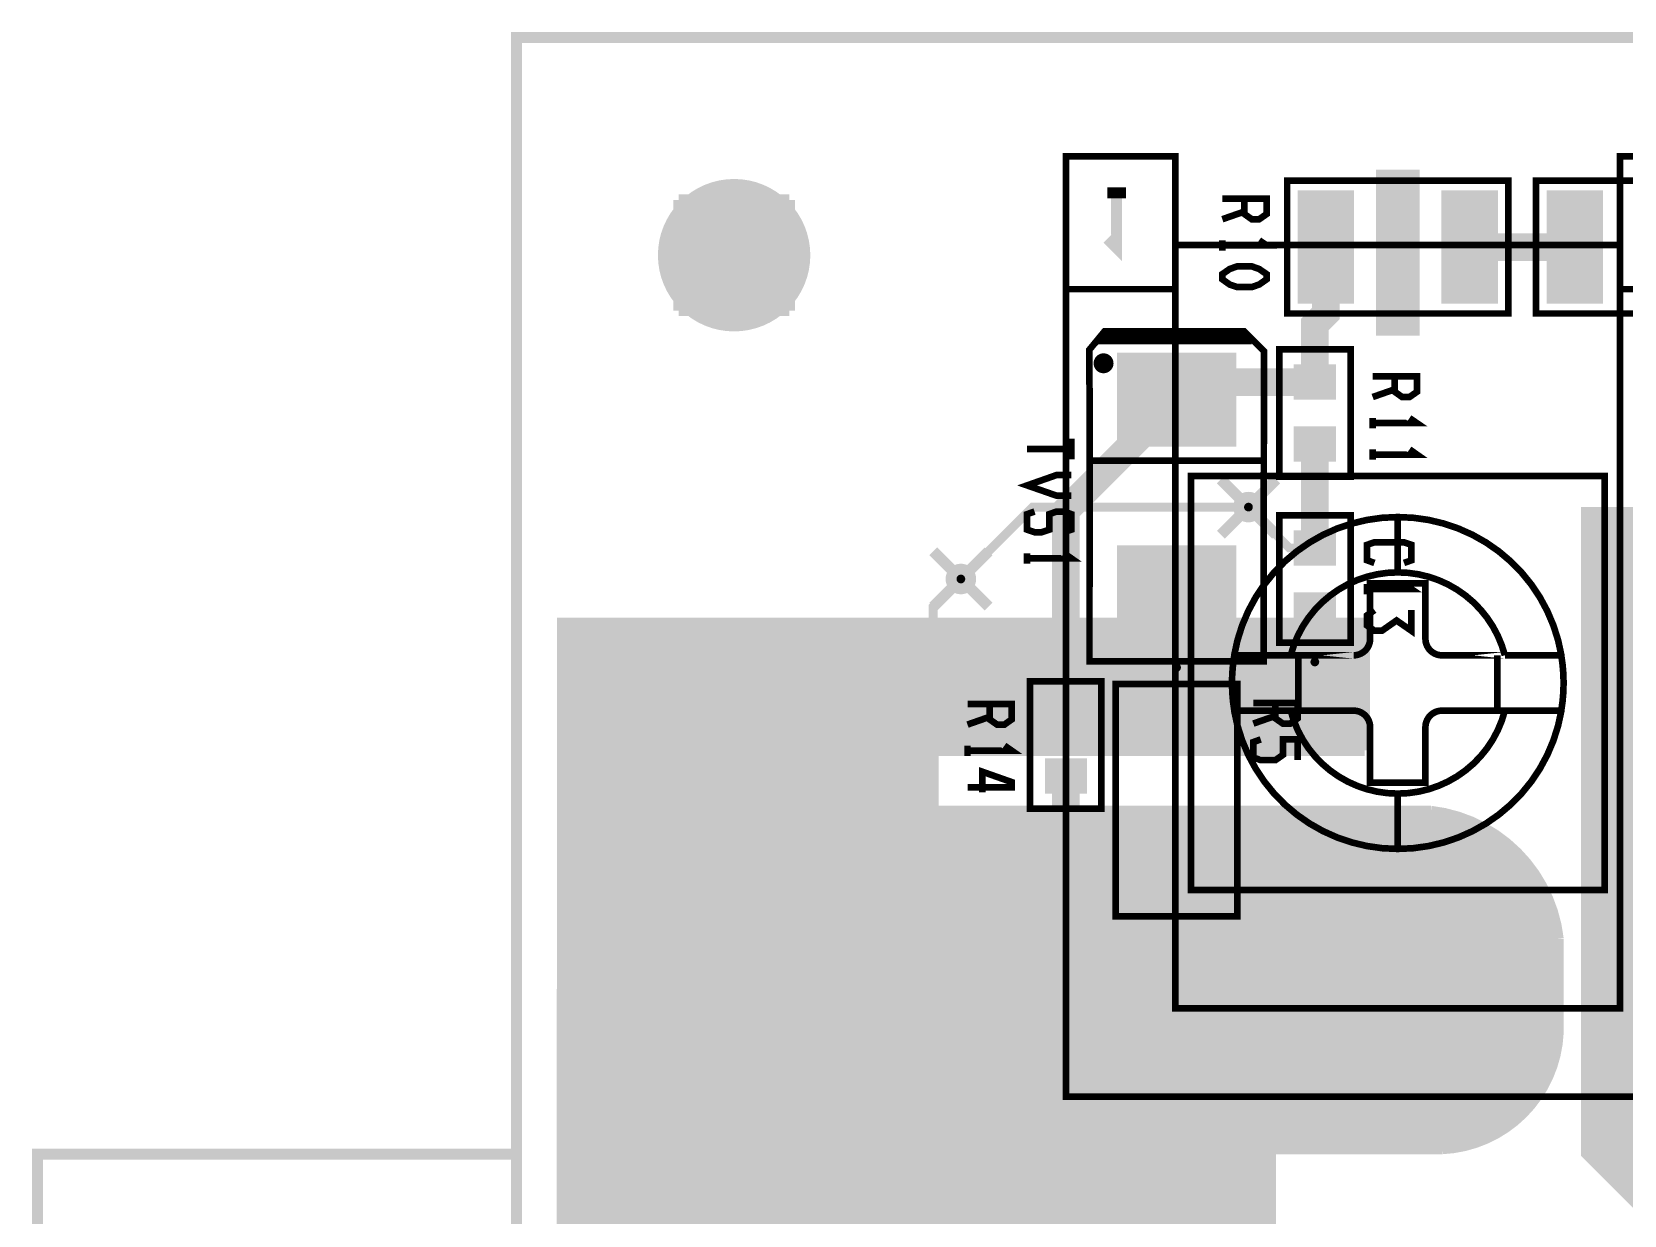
# Model space of a CAD drawing. Extents: x -20 to 155, y -91 to 215.
# Drawn here: x -16.13 to 20.44, y 187.96 to 215.13 of the extents above; entities that cross this region are included whole.
import ezdxf

# ---------------------------------------------------------------- set-up
doc = ezdxf.new("R2010")
doc.units = 0
doc.header["$MEASUREMENT"] = 0
doc.layers.get('0').update_dxf_attribs({"linetype": 'CONTINUOUS'})
for name, color, linetype in [('25-334-0_BOT', 7, 'CONTINUOUS'), ('25-334-0_DRD', 7, 'CONTINUOUS'), ('25-334-0_DRL', 2, 'CONTINUOUS'), ('25-334-0_IN1', 4, 'CONTINUOUS'), ('25-334-0_IN2', 3, 'CONTINUOUS'), ('25-334-0_SMB', 5, 'CONTINUOUS'), ('25-334-0_SMT', 10, 'CONTINUOUS'), ('25-334-0_SPT', 14, 'CONTINUOUS'), ('25-334-0_SSB', 9, 'CONTINUOUS'), ('25-334-0_SST', 12, 'CONTINUOUS'), ('25-334-0_TOP', 11, 'CONTINUOUS'), ('THRUHOLE_NPT', 8, 'CONTINUOUS'), ('THRUHOLE_TAP', 15, 'CONTINUOUS')]:
    doc.layers.add(name, color=color, linetype=linetype)

# ---------------------------------------------------------------- blocks, each defined once
blk = doc.blocks.new('ROUND_1')
at = {"const_width": 1.75006}
blk.add_lwpolyline([(-0.87503, 0, 1), (0.87503, 0, 1)], format="xyb", close=True, dxfattribs=at)
blk = doc.blocks.new('ROUND_20')
at = {"const_width": 3.50012}
blk.add_lwpolyline([(-1.75006, 0, 1), (1.75006, 0, 1)], format="xyb", close=True, dxfattribs=at)
blk = doc.blocks.new('ROUND_66')
at = {"const_width": 0.35052}
blk.add_lwpolyline([(-0.17526, 0, 1), (0.17526, 0, 1)], format="xyb", close=True, dxfattribs=at)
blk = doc.blocks.new('ROUND_82')
at = {"const_width": 2.00025}
blk.add_lwpolyline([(-1.000124, 0, 1), (1.000124, 0, 1)], format="xyb", close=True, dxfattribs=at)
blk = doc.blocks.new('ROUND_86')
at = {"const_width": 0.10033}
blk.add_lwpolyline([(-0.050164, 0, 1), (0.050164, 0, 1)], format="xyb", close=True, dxfattribs=at)
blk = doc.blocks.new('ROUND_87')
at = {"const_width": 0.10033}
blk.add_lwpolyline([(-0.050164, 0, 1), (0.050164, 0, 1)], format="xyb", close=True, dxfattribs=at)
blk = doc.blocks.new('ROUND_23')
at = {"const_width": 0.35052}
blk.add_lwpolyline([(-0.17526, 0, 1), (0.17526, 0, 1)], format="xyb", close=True, dxfattribs=at)
blk = doc.blocks.new('RECTANGLE_5')
blk.add_solid([(0.4826, 0.4064), (0.4826, -0.4064), (-0.4826, 0.4064), (-0.4826, -0.4064)])
blk = doc.blocks.new('RECTANGLE_10')
blk.add_solid([(0.9017, 0.508), (0.9017, -0.508), (-0.9017, 0.508), (-0.9017, -0.508)])
blk = doc.blocks.new('RECTANGLE_43')
blk.add_solid([(0.6477, 1.30048), (0.6477, -1.30048), (-0.6477, 1.30048), (-0.6477, -1.30048)])
blk = doc.blocks.new('RECTANGLE_45')
blk.add_solid([(1.3716, 1.0795), (1.3716, -1.0795), (-1.3716, 1.0795), (-1.3716, -1.0795)])
blk = doc.blocks.new('ROUND_75')
at = {"const_width": 0.10033}
blk.add_lwpolyline([(-0.050164, 0, 1), (0.050164, 0, 1)], format="xyb", close=True, dxfattribs=at)

msp = doc.modelspace()

# ---------------------------------------------------------------- linework, layer by layer
at = {"layer": '25-334-0_BOT'}
for points, const_width in [([(5.207, 202.565), (6.858, 204.216), (11.811, 204.216)], 0.2032), ([(-3.0226, 197.03288), (-3.0226, 45.37964)], 0.254), ([(16.52524, 197.12686), (-2.81178, 197.12686)], 0.254), ([(-2.794, 197.13448), (-2.794, 45.25518)], 0.254), ([(-2.5654, 197.19798), (-2.5654, 45.16882)], 0.254), ([(-2.3368, 197.22846), (-2.3368, 45.1104)], 0.254), ([(16.002, 197.231), (-2.286, 197.231)], 0.254), ([(-2.1082, 197.231), (-2.1082, 45.085)], 0.254), ([(-1.8796, 197.231), (-1.8796, 45.085)], 0.254), ([(-1.651, 197.231), (-1.651, 45.085)], 0.254), ([(-1.4224, 197.231), (-1.4224, 45.085)], 0.254), ([(-1.1938, 197.231), (-1.1938, 45.085)], 0.254), ([(-0.9652, 197.231), (-0.9652, 45.085)], 0.254), ([(-0.7366, 197.231), (-0.7366, 45.085)], 0.254), ([(-0.508, 197.231), (-0.508, 45.085)], 0.254), ([(-0.2794, 197.231), (-0.2794, 45.085)], 0.254), ([(-0.0508, 197.231), (-0.0508, 45.085)], 0.254), ([(0.1778, 197.231), (0.1778, 45.085)], 0.254), ([(0.4064, 197.231), (0.4064, 45.085)], 0.254), ([(0.635, 197.231), (0.635, 45.085)], 0.254), ([(0.8636, 197.231), (0.8636, 45.085)], 0.254), ([(1.0922, 197.231), (1.0922, 45.085)], 0.254), ([(1.3208, 197.231), (1.3208, 45.085)], 0.254), ([(1.5494, 197.231), (1.5494, 45.085)], 0.254), ([(1.778, 197.231), (1.778, 45.085)], 0.254), ([(2.0066, 197.231), (2.0066, 45.085)], 0.254), ([(2.2352, 197.231), (2.2352, 45.085)], 0.254), ([(2.4638, 197.231), (2.4638, 140.589)], 0.254), ([(2.6924, 197.231), (2.6924, 178.308)], 0.254), ([(2.921, 197.231), (2.921, 178.308)], 0.254), ([(3.1496, 197.231), (3.1496, 178.308)], 0.254), ([(3.3782, 197.231), (3.3782, 178.308)], 0.254), ([(3.6068, 197.231), (3.6068, 178.308)], 0.254), ([(3.8354, 197.231), (3.8354, 178.308)], 0.254), ([(4.064, 197.231), (4.064, 178.308)], 0.254), ([(4.2926, 197.231), (4.2926, 178.308)], 0.254), ([(4.5212, 197.231), (4.5212, 178.308)], 0.254), ([(4.7498, 197.231), (4.7498, 178.308)], 0.254), ([(4.9784, 197.231), (4.9784, 178.308)], 0.254), ([(5.207, 197.231), (5.207, 178.308)], 0.254), ([(5.4356, 197.231), (5.4356, 178.308)], 0.254), ([(5.6642, 197.231), (5.6642, 178.308)], 0.254), ([(5.8928, 197.231), (5.8928, 178.308)], 0.254), ([(6.1214, 197.231), (6.1214, 178.308)], 0.254), ([(6.35, 197.231), (6.35, 178.308)], 0.254), ([(6.5786, 197.231), (6.5786, 178.308)], 0.254), ([(6.8072, 197.231), (6.8072, 178.308)], 0.254), ([(7.0358, 197.231), (7.0358, 178.308)], 0.254), ([(7.2644, 197.231), (7.2644, 178.308)], 0.254), ([(7.493, 197.231), (7.493, 178.308)], 0.254), ([(7.7216, 197.231), (7.7216, 178.308)], 0.254), ([(7.9502, 197.231), (7.9502, 178.308)], 0.254), ([(8.1788, 197.231), (8.1788, 178.308)], 0.254), ([(8.4074, 197.231), (8.4074, 178.308)], 0.254), ([(8.636, 197.231), (8.636, 178.308)], 0.254), ([(8.8646, 197.231), (8.8646, 178.308)], 0.254), ([(9.0932, 197.231), (9.0932, 178.308)], 0.254), ([(9.3218, 197.231), (9.3218, 178.308)], 0.254), ([(9.5504, 197.231), (9.5504, 178.308)], 0.254), ([(9.779, 197.231), (9.779, 178.308)], 0.254), ([(10.0076, 197.231), (10.0076, 178.308)], 0.254), ([(10.2362, 197.231), (10.2362, 178.308)], 0.254), ([(10.4648, 197.231), (10.4648, 178.308)], 0.254), ([(10.6934, 197.231), (10.6934, 178.308)], 0.254), ([(10.922, 197.231), (10.922, 178.308)], 0.254), ([(11.1506, 197.231), (11.1506, 178.308)], 0.254), ([(11.3792, 197.231), (11.3792, 178.308)], 0.254), ([(11.6078, 197.231), (11.6078, 178.308)], 0.254), ([(11.8364, 197.231), (11.8364, 178.308)], 0.254), ([(12.065, 197.231), (12.065, 178.308)], 0.254), ([(12.2936, 197.231), (12.2936, 178.308)], 0.254), ([(12.5222, 197.231), (12.5222, 189.484)], 0.254), ([(12.7508, 197.231), (12.7508, 189.484)], 0.254), ([(12.9794, 197.231), (12.9794, 189.484)], 0.254), ([(13.208, 197.231), (13.208, 189.484)], 0.254), ([(13.4366, 197.231), (13.4366, 189.484)], 0.254), ([(13.6652, 197.231), (13.6652, 189.484)], 0.254), ([(13.8938, 197.231), (13.8938, 189.484)], 0.254), ([(14.1224, 197.231), (14.1224, 189.484)], 0.254), ([(14.351, 197.231), (14.351, 189.484)], 0.254), ([(14.5796, 197.231), (14.5796, 189.484)], 0.254), ([(14.8082, 197.231), (14.8082, 189.484)], 0.254), ([(15.0368, 197.231), (15.0368, 189.484)], 0.254), ([(15.2654, 197.231), (15.2654, 189.484)], 0.254), ([(15.494, 197.231), (15.494, 189.484)], 0.254), ([(15.7226, 197.231), (15.7226, 189.484)], 0.254), ([(15.9512, 197.231), (15.9512, 189.484)], 0.254), ([(16.1798, 197.2056), (16.1798, 189.484)], 0.254), ([(16.4084, 197.15734), (16.4084, 189.49416)], 0.254), ([(16.637, 197.09384), (16.637, 189.52718)], 0.254), ([(16.8656, 197.01002), (16.8656, 189.58052)], 0.254), ([(17.5006, 196.66966), (-3.4925, 196.66966)], 0.254), ([(-3.4798, 196.68236), (-3.4798, 45.77842)], 0.254), ([(-3.2512, 196.8881), (-3.2512, 45.54728)], 0.254), ([(17.11452, 196.89826), (-3.2385, 196.89826)], 0.254), ([(17.0942, 196.90842), (17.0942, 189.65164)], 0.254), ([(17.3228, 196.78396), (17.3228, 189.74816)], 0.254), ([(17.5514, 196.6341), (17.5514, 189.87008)], 0.254), ([(-3.7084, 196.37502), (-3.7084, 46.1137)], 0.254), ([(17.79778, 196.44106), (-3.66776, 196.44106)], 0.254), ([(17.78, 196.4563), (17.78, 190.01994)], 0.254), ([(18.0086, 196.2404), (18.0086, 190.20536)], 0.254), ([(18.23212, 195.98386), (-3.8735, 195.98386)], 0.254), ([(18.03654, 196.21246), (-3.78968, 196.21246)], 0.254), ([(18.2372, 195.97878), (18.2372, 190.43904)], 0.254), ([(-3.937, 195.58), (-3.937, 46.863)], 0.254), ([(18.53438, 195.52666), (-3.937, 195.52666)], 0.254), ([(18.39722, 195.75526), (-3.92176, 195.75526)], 0.254), ([(18.4658, 195.64858), (18.4658, 190.7413)], 0.254), ([(18.64868, 195.29806), (-3.937, 195.29806)], 0.254), ([(18.6944, 195.19392), (18.6944, 191.16294)], 0.254), ([(18.74266, 195.06946), (-3.937, 195.06946)], 0.254), ([(18.81632, 194.84086), (-3.937, 194.84086)], 0.254), ([(18.8722, 194.61226), (-3.937, 194.61226)], 0.254), ([(18.91284, 194.38366), (-3.937, 194.38366)], 0.254), ([(18.923, 194.15506), (-3.937, 194.15506)], 0.254), ([(18.923, 194.31), (18.923, 192.151)], 0.254), ([(18.923, 193.92646), (-3.937, 193.92646)], 0.254), ([(18.923, 193.69786), (-3.937, 193.69786)], 0.254), ([(18.923, 193.46926), (-3.937, 193.46926)], 0.254), ([(18.923, 193.24066), (-3.937, 193.24066)], 0.254), ([(18.923, 193.01206), (-3.937, 193.01206)], 0.254), ([(18.923, 192.78346), (-3.937, 192.78346)], 0.254), ([(18.923, 192.55486), (-3.937, 192.55486)], 0.254), ([(18.923, 192.32626), (-3.937, 192.32626)], 0.254), ([(18.92046, 192.09766), (-3.937, 192.09766)], 0.254), ([(18.89506, 191.86906), (-3.937, 191.86906)], 0.254), ([(18.85188, 191.64046), (-3.937, 191.64046)], 0.254), ([(18.78838, 191.41186), (-3.937, 191.41186)], 0.254), ([(18.70202, 191.18326), (-3.937, 191.18326)], 0.254), ([(18.5928, 190.95466), (-3.937, 190.95466)], 0.254), ([(18.45564, 190.72606), (-3.937, 190.72606)], 0.254), ([(18.28546, 190.49746), (-3.937, 190.49746)], 0.254), ([(18.07464, 190.26886), (-3.937, 190.26886)], 0.254), ([(17.80794, 190.04026), (-3.937, 190.04026)], 0.254), ([(17.44726, 189.81166), (-3.937, 189.81166)], 0.254), ([(16.8783, 189.58306), (-3.937, 189.58306)], 0.254), ([(12.319, 189.35446), (-3.937, 189.35446)], 0.254), ([(16.256, 189.484), (12.319, 189.484)], 0.254), ([(12.319, 189.484), (12.319, 180.086)], 0.254), ([(12.319, 189.12586), (-3.937, 189.12586)], 0.254), ([(12.319, 188.89726), (-3.937, 188.89726)], 0.254), ([(12.319, 188.66866), (-3.937, 188.66866)], 0.254), ([(12.319, 188.44006), (-3.937, 188.44006)], 0.254), ([(12.319, 188.21146), (-3.937, 188.21146)], 0.254), ([(12.319, 187.98286), (-3.937, 187.98286)], 0.254)]:
    msp.add_lwpolyline(points, dxfattribs=dict(at, const_width=const_width))
at = {"layer": '25-334-0_BOT', "const_width": 0.254}
for points in [[(-2.286, 197.231, 0.3926902), (-3.937, 195.58)], [(18.923, 194.31, 0.3484135), (16.002, 197.231)], [(16.256, 189.484, 0.3878487), (18.923, 192.151)]]:
    msp.add_lwpolyline(points, format="xyb", dxfattribs=at)
at = {"layer": '25-334-0_DRD', "const_width": 0.254}
for points in [[(-15.99946, -4.99872), (155.00096, -4.99872), (155.00096, 215.00084), (-4.99872, 215.00084), (-4.99872, 189.35954), (-15.99946, 189.35954), (-15.99946, -4.99872)], [(-1.27, 211.26958), (-1.27, 208.72958)], [(1.27, 211.26958), (-1.27, 211.26958)], [(1.27, 211.26958), (-1.27, 208.72958)], [(1.27, 208.72958), (-1.27, 211.26958)], [(1.27, 208.72958), (1.27, 211.26958)], [(-1.27, 208.72958), (1.27, 208.72958)], [(12.446, 204.851), (11.176, 203.581)], [(12.446, 203.581), (11.176, 204.851)], [(5.842, 203.2), (4.572, 201.93)], [(5.842, 201.93), (4.572, 203.2)], [(10.795, 201.168), (9.525, 199.898)], [(10.795, 199.898), (9.525, 201.168)], [(13.97, 201.295), (12.7, 200.025)], [(13.97, 200.025), (12.7, 201.295)], [(13.97, 201.295), (12.7, 200.025)], [(13.97, 200.025), (12.7, 201.295)], [(13.97, 194.945), (13.97, 192.405)], [(16.51, 194.945), (13.97, 194.945)], [(15.24, 194.945), (15.24, 192.405)], [(16.51, 192.405), (16.51, 194.945)], [(16.51, 193.675), (13.97, 193.675)], [(13.97, 192.405), (16.51, 192.405)]]:
    msp.add_lwpolyline(points, dxfattribs=at)
at = {"layer": '25-334-0_DRL'}
for points, const_width in [([(-15.99946, -4.99872), (155.00096, -4.99872), (155.00096, 215.00084), (-4.99872, 215.00084), (-4.99872, 189.35954), (-15.99946, 189.35954), (-15.99946, -4.99872)], 0.254), ([(15.24, 208.153), (15.24, 211.963)], 1.00076), ([(20.447, 204.216), (20.447, 189.738), (24.765, 185.42)], 1.99898), ([(-4.99872, -4.99872), (-4.99872, 189.35954)], 0.254)]:
    msp.add_lwpolyline(points, dxfattribs=dict(at, const_width=const_width))
at = {"layer": '25-334-0_IN1', "const_width": 0.254}
for points in [[(14.478, 201.549), (-3.937, 201.549), (-4.064, 50.165)], [(14.478, 201.422), (-3.937, 201.422)], [(-3.8354, 201.549), (-3.8354, 49.29124)], [(-3.6068, 201.549), (-3.6068, 48.95342)], [(-3.3782, 201.549), (-3.3782, 48.72228)], [(-3.1496, 201.549), (-3.1496, 48.55464)], [(-2.921, 201.549), (-2.921, 48.43272)], [(-2.6924, 201.549), (-2.6924, 48.34636)], [(-2.4638, 201.549), (-2.4638, 48.29048)], [(-2.2352, 201.549), (-2.2352, 48.26254)], [(-2.0066, 201.549), (-2.0066, 48.26)], [(-1.778, 201.549), (-1.778, 48.26)], [(-1.5494, 201.549), (-1.5494, 48.26)], [(-1.3208, 201.549), (-1.3208, 48.26)], [(-1.0922, 201.549), (-1.0922, 48.26)], [(-0.8636, 201.549), (-0.8636, 48.26)], [(-0.635, 201.549), (-0.635, 48.26)], [(-0.4064, 201.549), (-0.4064, 48.26)], [(-0.1778, 201.549), (-0.1778, 48.26)], [(0.0508, 201.549), (0.0508, 48.26)], [(0.2794, 201.549), (0.2794, 48.26)], [(0.508, 201.549), (0.508, 48.26)], [(0.7366, 201.549), (0.7366, 48.26)], [(0.9652, 201.549), (0.9652, 48.26)], [(1.1938, 201.549), (1.1938, 48.26)], [(1.4224, 201.549), (1.4224, 48.26)], [(1.651, 201.549), (1.651, 48.26)], [(1.8796, 201.549), (1.8796, 48.26)], [(2.1082, 201.549), (2.1082, 48.26)], [(2.3368, 201.549), (2.3368, 140.589)], [(2.5654, 201.549), (2.5654, 140.589)], [(2.794, 201.549), (2.794, 178.308)], [(3.0226, 201.549), (3.0226, 178.308)], [(3.2512, 201.549), (3.2512, 178.308)], [(3.4798, 201.549), (3.4798, 178.308)], [(3.7084, 201.549), (3.7084, 178.308)], [(3.937, 201.549), (3.937, 178.308)], [(4.1656, 201.549), (4.1656, 178.308)], [(4.3942, 201.549), (4.3942, 178.308)], [(4.6228, 201.549), (4.6228, 198.628)], [(4.8514, 201.549), (4.8514, 198.628)], [(5.08, 201.549), (5.08, 198.628)], [(5.3086, 201.549), (5.3086, 198.628)], [(5.5372, 201.549), (5.5372, 198.628)], [(5.7658, 201.549), (5.7658, 198.628)], [(5.9944, 201.549), (5.9944, 198.628)], [(6.223, 201.549), (6.223, 198.628)], [(6.4516, 201.549), (6.4516, 198.628)], [(6.6802, 201.549), (6.6802, 198.628)], [(6.9088, 201.549), (6.9088, 198.628)], [(7.1374, 201.549), (7.1374, 198.628)], [(7.366, 201.549), (7.366, 198.628)], [(7.5946, 201.549), (7.5946, 198.628)], [(7.8232, 201.549), (7.8232, 198.628)], [(8.0518, 201.549), (8.0518, 198.628)], [(8.2804, 201.549), (8.2804, 198.628)], [(8.509, 201.549), (8.509, 198.628)], [(8.7376, 201.549), (8.7376, 198.628)], [(8.9662, 201.549), (8.9662, 198.628)], [(9.1948, 201.549), (9.1948, 198.628)], [(9.4234, 201.549), (9.4234, 198.628)], [(9.652, 201.549), (9.652, 198.628)], [(9.8806, 201.549), (9.8806, 198.628)], [(10.1092, 201.549), (10.1092, 198.628)], [(10.3378, 201.549), (10.3378, 198.628)], [(10.5664, 201.549), (10.5664, 198.628)], [(10.795, 201.549), (10.795, 198.628)], [(11.0236, 201.549), (11.0236, 198.628)], [(11.2522, 201.549), (11.2522, 198.628)], [(11.4808, 201.549), (11.4808, 198.628)], [(11.7094, 201.549), (11.7094, 198.628)], [(11.938, 201.549), (11.938, 198.628)], [(12.1666, 201.549), (12.1666, 198.628)], [(12.3952, 201.549), (12.3952, 198.628)], [(12.6238, 201.549), (12.6238, 198.628)], [(12.8524, 201.549), (12.8524, 198.628)], [(13.081, 201.549), (13.081, 198.628)], [(13.3096, 201.549), (13.3096, 198.628)], [(13.5382, 201.549), (13.5382, 198.628)], [(13.7668, 201.549), (13.7668, 198.628)], [(13.9954, 201.549), (13.9954, 198.628)], [(14.224, 201.549), (14.224, 198.628)], [(14.4526, 201.549), (14.4526, 198.628)], [(14.478, 201.549), (14.478, 198.628)], [(14.478, 201.1934), (-3.937, 201.1934)], [(14.478, 200.9648), (-3.937, 200.9648)], [(14.478, 200.7362), (-3.937, 200.7362)], [(14.478, 200.5076), (-3.937, 200.5076)], [(14.478, 200.279), (-3.937, 200.279)], [(14.478, 200.0504), (-3.937, 200.0504)], [(14.478, 199.8218), (-3.937, 199.8218)], [(14.478, 199.5932), (-3.937, 199.5932)], [(14.478, 199.3646), (-3.93954, 199.3646)], [(14.478, 199.136), (-3.93954, 199.136)], [(14.478, 198.9074), (-3.93954, 198.9074)], [(14.478, 198.6788), (-3.93954, 198.6788)], [(4.572, 198.4502), (-3.93954, 198.4502)], [(4.572, 198.628), (4.572, 179.578)], [(14.478, 198.628), (4.572, 198.628)], [(4.572, 198.2216), (-3.93954, 198.2216)], [(4.572, 197.993), (-3.93954, 197.993)], [(4.572, 197.7644), (-3.93954, 197.7644)], [(4.572, 197.5358), (-3.93954, 197.5358)], [(4.572, 197.3072), (-3.93954, 197.3072)], [(4.572, 197.0786), (-3.93954, 197.0786)], [(4.572, 196.85), (-3.93954, 196.85)], [(4.572, 196.6214), (-3.93954, 196.6214)], [(4.572, 196.3928), (-3.94208, 196.3928)], [(4.572, 196.1642), (-3.94208, 196.1642)], [(4.572, 195.9356), (-3.94208, 195.9356)], [(4.572, 195.707), (-3.94208, 195.707)], [(4.572, 195.4784), (-3.94208, 195.4784)], [(4.572, 195.2498), (-3.94208, 195.2498)], [(4.572, 195.0212), (-3.94208, 195.0212)], [(4.572, 194.7926), (-3.94208, 194.7926)], [(4.572, 194.564), (-3.94208, 194.564)], [(4.572, 194.3354), (-3.94208, 194.3354)], [(4.572, 194.1068), (-3.94208, 194.1068)], [(4.572, 193.8782), (-3.94208, 193.8782)], [(4.572, 193.421), (-3.94462, 193.421)], [(4.572, 193.6496), (-3.94208, 193.6496)], [(4.572, 193.1924), (-3.94462, 193.1924)], [(4.572, 192.9638), (-3.94462, 192.9638)], [(4.572, 192.7352), (-3.94462, 192.7352)], [(4.572, 192.5066), (-3.94462, 192.5066)], [(4.572, 192.278), (-3.94462, 192.278)], [(4.572, 192.0494), (-3.94462, 192.0494)], [(4.572, 191.8208), (-3.94462, 191.8208)], [(4.572, 191.5922), (-3.94462, 191.5922)], [(4.572, 191.3636), (-3.94462, 191.3636)], [(4.572, 191.135), (-3.94462, 191.135)], [(4.572, 190.9064), (-3.94462, 190.9064)], [(4.572, 190.6778), (-3.94462, 190.6778)], [(4.572, 190.4492), (-3.94462, 190.4492)], [(4.572, 190.2206), (-3.94716, 190.2206)], [(4.572, 189.992), (-3.94716, 189.992)], [(4.572, 189.7634), (-3.94716, 189.7634)], [(4.572, 189.5348), (-3.94716, 189.5348)], [(4.572, 189.3062), (-3.94716, 189.3062)], [(4.572, 189.0776), (-3.94716, 189.0776)], [(4.572, 188.849), (-3.94716, 188.849)], [(4.572, 188.6204), (-3.94716, 188.6204)], [(4.572, 188.3918), (-3.94716, 188.3918)], [(4.572, 188.1632), (-3.94716, 188.1632)], [(4.572, 187.9346), (-3.94716, 187.9346)]]:
    msp.add_lwpolyline(points, dxfattribs=at)
at = {"layer": '25-334-0_SMB', "const_width": 1.99898}
for points in [[(-1.905, 46.863), (-1.905, 195.453)], [(1.27, 46.736), (1.27, 195.453)], [(4.572, 195.453), (4.572, 180.086)], [(7.62, 195.453), (7.62, 180.213)], [(10.795, 195.453), (10.795, 180.086)]]:
    msp.add_lwpolyline(points, dxfattribs=at)
at = {"layer": '25-334-0_SSB'}
for points, const_width in [([(35.56, 209.2198), (33.0454, 209.2198), (33.0454, 212.2678), (35.56, 212.2678), (35.56, 209.2198), (35.56, 190.6778), (7.62, 190.6778), (7.62, 209.2198), (10.1346, 209.2198), (10.1346, 212.2678), (7.62, 212.2678), (7.62, 209.2198)], 0.1524), ([(10.1346, 209.2198), (10.1346, 192.7098), (20.3454, 192.7098), (20.3454, 209.2198), (22.8346, 209.2198), (22.8346, 212.2678), (20.3454, 212.2678), (20.3454, 209.2198)], 0.1524), ([(8.99668, 211.43468), (8.5725, 211.43468)], 0.254), ([(8.78332, 211.43468), (8.78332, 210.16468), (8.5725, 210.3755)], 0.254), ([(10.1346, 210.2358), (20.3454, 210.2358)], 0.1524), ([(10.4902, 204.9272), (19.9898, 204.9272), (19.9898, 195.4276), (10.4902, 195.4276), (10.4902, 204.9272)], 0.1524), ([(15.24, 202.7174), (15.24, 203.9874)], 0.1524), ([(15.875, 201.1934), (15.875, 202.4634), (14.605, 202.4634), (14.605, 201.1934)], 0.1524), ([(11.48588, 200.8124), (12.78128, 200.8124)], 0.1524), ([(14.224, 200.8124), (12.78128, 200.8124), (14.224, 200.8124)], 0.1524), ([(12.954, 200.8124), (12.954, 199.5424)], 0.1524), ([(17.69872, 200.8124), (16.256, 200.8124), (17.69872, 200.8124)], 0.1524), ([(17.526, 199.5424), (17.526, 200.8124)], 0.1524), ([(17.69872, 200.8124), (18.99412, 200.8124)], 0.1524), ([(12.78128, 199.5424), (11.48588, 199.5424)], 0.1524), ([(12.78128, 199.5424), (14.224, 199.5424)], 0.1524), ([(16.256, 199.5424), (17.69872, 199.5424)], 0.1524), ([(18.99412, 199.5424), (17.69872, 199.5424)], 0.1524), ([(14.605, 199.1614), (14.605, 197.8914), (15.875, 197.8914), (15.875, 199.1614)], 0.1524), ([(15.24, 197.6374), (15.24, 196.3674)], 0.1524)]:
    msp.add_lwpolyline(points, dxfattribs=dict(at, const_width=const_width))
at = {"layer": '25-334-0_SSB', "const_width": 0.1524}
for points in [[(15.24, 203.9874, 0.3659768), (11.48334, 200.8124)], [(18.99666, 200.8124, 0.3659767), (15.24, 203.9874)], [(15.24, 202.7174, 0.3419817), (12.78128, 200.8124)], [(17.69872, 200.8124, 0.3419815), (15.24, 202.7174)], [(14.224, 200.8124, 0.4142136), (14.605, 201.1934)], [(15.875, 201.1934, 0.4142136), (16.256, 200.8124)], [(11.48588, 200.8124, 0.0419149), (11.43256, 200.1774)], [(19.04746, 200.1774, 0.0419149), (18.99413, 200.8124)], [(11.43254, 200.1774, 0.041915), (11.48586, 199.5424)], [(18.99412, 199.5424, 0.0419149), (19.04744, 200.1774)], [(11.48334, 199.5424, 0.3659767), (15.24, 196.3674)], [(12.78128, 199.5424, 0.3419815), (15.24, 197.6374)], [(14.605, 199.1614, 0.4142136), (14.224, 199.5424)], [(15.24, 197.6374, 0.3419817), (17.69872, 199.5424)], [(15.24, 196.3674, 0.3659768), (18.99666, 199.5424)], [(16.256, 199.5424, 0.4142136), (15.875, 199.1614)]]:
    msp.add_lwpolyline(points, format="xyb", dxfattribs=at)
at = {"layer": '25-334-0_SST', "const_width": 0.1524}
for points in [[(17.78, 209.042), (17.78, 211.709), (12.7, 211.709), (12.7, 208.661), (17.78, 208.661), (17.78, 209.042)], [(23.495, 209.042), (23.495, 211.709), (18.415, 211.709), (18.415, 208.661), (23.495, 208.661), (23.495, 209.042)], [(11.71956, 211.30006), (11.71956, 210.94446), (11.8872, 210.82508), (12.05738, 210.82508), (12.22756, 210.94446), (12.22756, 211.30006), (11.21156, 211.30006)], [(11.71956, 211.00288), (11.21156, 210.82508)], [(11.21156, 210.10626), (11.21156, 210.34248)], [(11.21156, 210.22564), (12.22756, 210.22564), (12.05738, 210.34248)], [(11.21156, 209.56524), (11.3792, 209.68208), (11.54938, 209.74304), (11.8872, 209.74304), (12.05738, 209.68208), (12.22756, 209.56524), (12.22756, 209.44586), (12.05738, 209.32648), (11.8872, 209.26806), (11.54938, 209.26806), (11.3792, 209.32648), (11.21156, 209.44586), (11.21156, 209.56524)], [(8.16356, 206.66456), (8.16102, 202.311), (8.16102, 200.6727), (12.15898, 200.6727), (12.1666, 207.7974), (11.7094, 208.2546), (8.509, 208.2546), (8.1534, 207.8228), (8.16356, 206.66456)], [(11.7094, 208.2038), (8.509, 208.2038), (8.382, 208.0514), (8.3058, 208.0006), (8.255, 207.9498)], [(8.3566, 208.0514), (8.255, 207.9498)], [(8.3566, 208.0514), (8.382, 208.026)], [(11.8618, 208.0514), (8.382, 208.0514)], [(11.8872, 208.026), (8.382, 208.026)], [(8.49376, 208.18602), (8.49376, 208.026)], [(11.72464, 208.18856), (8.4963, 208.18856)], [(8.63092, 208.2038), (8.63092, 208.026)], [(8.76808, 208.2038), (8.76808, 208.026)], [(8.90524, 208.2038), (8.90524, 208.026)], [(9.0424, 208.2038), (9.0424, 208.026)], [(9.17956, 208.2038), (9.17956, 208.026)], [(9.31672, 208.2038), (9.31672, 208.026)], [(9.45388, 208.2038), (9.45388, 208.026)], [(9.59104, 208.2038), (9.59104, 208.026)], [(9.7282, 208.2038), (9.7282, 208.026)], [(9.86536, 208.2038), (9.86536, 208.026)], [(10.00252, 208.2038), (10.00252, 208.026)], [(10.13968, 208.2038), (10.13968, 208.026)], [(10.27684, 208.2038), (10.27684, 208.026)], [(10.414, 208.2038), (10.414, 208.026)], [(10.55116, 208.2038), (10.55116, 208.026)], [(10.68832, 208.2038), (10.68832, 208.026)], [(10.82548, 208.2038), (10.82548, 208.026)], [(10.96264, 208.2038), (10.96264, 208.026)], [(11.0998, 208.2038), (11.0998, 208.026)], [(11.23696, 208.2038), (11.23696, 208.026)], [(11.37412, 208.2038), (11.37412, 208.026)], [(11.51128, 208.2038), (11.51128, 208.026)], [(11.64844, 208.2038), (11.64844, 208.026)], [(11.7094, 208.2038), (11.8872, 208.026)], [(11.7856, 208.1276), (11.7856, 208.026)], [(8.4328, 207.66024), (8.4328, 207.37322)], [(8.56996, 207.64246), (8.56996, 207.391)], [(14.1605, 204.9145), (14.1605, 207.8355), (12.5222, 207.8355), (12.5222, 204.9145), (14.1605, 204.9145)], [(8.62584, 207.4672), (8.33882, 207.4672)], [(8.60806, 207.60436), (8.3566, 207.60436)], [(15.17142, 207.21828), (15.17142, 206.86268), (15.33906, 206.7433), (15.50924, 206.7433), (15.67942, 206.86268), (15.67942, 207.21828), (14.66342, 207.21828)], [(15.17142, 206.9211), (14.66342, 206.7433)], [(14.66342, 206.02448), (14.66342, 206.2607)], [(14.66342, 206.14386), (15.67942, 206.14386), (15.50924, 206.2607)], [(7.74446, 205.31582), (7.74446, 205.7908)], [(6.72846, 205.55204), (7.74446, 205.55204)], [(14.66342, 205.30566), (14.66342, 205.54188)], [(14.66342, 205.4225), (15.67942, 205.4225), (15.50924, 205.54188)], [(8.2042, 205.2828), (12.1412, 205.2828)], [(7.74446, 204.47762), (7.40664, 204.47762), (6.72846, 204.71384), (7.40664, 204.9526), (7.74446, 204.9526)], [(7.57428, 203.63942), (7.74446, 203.69784), (7.74446, 204.05344), (7.57428, 204.1144), (7.40664, 204.1144), (7.23646, 204.05344), (7.23646, 203.69784), (7.06628, 203.63942), (6.89864, 203.63942), (6.72846, 203.69784), (6.72846, 204.05344), (6.89864, 204.1144)], [(14.1605, 201.1045), (14.1605, 204.0255), (12.5222, 204.0255), (12.5222, 201.1045), (14.1605, 201.1045)], [(14.70406, 202.9333), (14.53642, 202.99426), (14.53642, 203.34986), (14.70406, 203.40828), (15.38224, 203.40828), (15.55242, 203.34986), (15.55242, 202.99426), (15.38224, 202.9333)], [(6.72846, 202.9206), (6.72846, 203.15682)], [(6.72846, 203.03744), (7.74446, 203.03744), (7.57428, 203.15682)], [(14.53642, 202.21448), (14.53642, 202.4507)], [(14.53642, 202.33386), (15.55242, 202.33386), (15.38224, 202.4507)], [(14.70406, 201.85126), (14.53642, 201.73188), (14.53642, 201.49566), (14.70406, 201.37628), (14.87424, 201.37628), (15.21206, 201.6125), (15.55242, 201.37628), (15.55242, 201.85126)], [(6.7945, 200.2155), (6.7945, 197.2945), (8.4328, 197.2945), (8.4328, 200.2155), (6.7945, 200.2155)], [(11.557, 194.818), (8.763, 194.818), (8.763, 200.152), (11.557, 200.152), (11.557, 194.818)], [(5.8674, 199.69734), (5.8674, 199.34174), (6.03758, 199.22236), (6.20776, 199.22236), (6.3754, 199.34174), (6.3754, 199.69734), (5.3594, 199.69734)], [(12.43076, 199.7202), (12.43076, 199.3646), (12.60094, 199.24522), (12.77112, 199.24522), (12.93876, 199.3646), (12.93876, 199.7202), (11.92276, 199.7202)], [(5.8674, 199.40016), (5.3594, 199.22236)], [(12.43076, 199.42302), (11.92276, 199.24522)], [(12.09294, 198.882), (11.92276, 198.82104), (11.92276, 198.46544), (12.09294, 198.40702), (12.43076, 198.40702), (12.60094, 198.5264), (12.60094, 198.882), (12.93876, 198.882), (12.93876, 198.40702)], [(5.3594, 198.50354), (5.3594, 198.73976)], [(5.3594, 198.62292), (6.3754, 198.62292), (6.20776, 198.73976)], [(5.69976, 197.66534), (5.69976, 198.14032), (6.3754, 197.90156), (6.3754, 197.78472), (5.3594, 197.78472)]]:
    msp.add_lwpolyline(points, dxfattribs=at)
for points in [[(8.4836, 207.6704, 0.4142136), (8.3312, 207.518)], [(8.636, 207.518, 0.4142136), (8.4836, 207.6704)], [(8.3312, 207.518, 0.4142136), (8.4836, 207.3656)], [(8.4836, 207.3656, 0.4142136), (8.636, 207.518)]]:
    msp.add_lwpolyline(points, format="xyb", dxfattribs=at)
at = {"layer": '25-334-0_TOP'}
for points, const_width in [([(13.335, 207.0862), (13.335, 208.407), (13.589, 208.661), (13.589, 210.185)], 0.635), ([(19.304, 210.185), (16.891, 210.185)], 0.635), ([(13.335, 207.0862), (10.5664, 207.0862), (10.16, 206.6798)], 0.635), ([(10.16, 206.6798), (7.62, 204.1398), (7.62, 199.4662)], 0.635), ([(13.335, 205.6638), (13.335, 203.2762)], 0.635), ([(11.811, 204.216), (12.7508, 203.2762), (13.335, 203.2762)], 0.2032), ([(62.81674, 142.41272), (62.81674, 163.62172), (60.579, 165.862), (52.959, 165.862), (50.292, 168.529), (50.292, 169.799), (37.973, 182.118), (12.065, 182.118), (4.572, 189.611), (4.572, 201.93), (5.207, 202.565)], 0.2032), ([(10.16, 202.2602), (10.16, 199.1614)], 0.3048), ([(13.335, 200.66), (13.335, 201.8538)], 0.3048), ([(13.335, 200.66), (13.335, 201.8538)], 0.3048), ([(10.16, 199.1614), (10.16, 200.533)], 0.3048), ([(10.16, 195.8086), (7.8994, 195.8086), (7.62, 196.088), (7.62, 198.0438)], 0.635), ([(10.16, 195.8086), (13.1064, 195.8086), (15.24, 193.675)], 1.27)]:
    msp.add_lwpolyline(points, dxfattribs=dict(at, const_width=const_width))

# ---------------------------------------------------------------- block references
at = {"layer": '25-334-0_BOT'}
for name, p in [('ROUND_1', (0, 209.99958)), ('ROUND_66', (11.811, 204.216)), ('ROUND_66', (5.207, 202.565)), ('ROUND_66', (10.16, 200.533)), ('ROUND_66', (13.335, 200.66)), ('ROUND_20', (15.24, 193.675))]:
    msp.add_blockref(name, p, dxfattribs=at)
at = {"layer": '25-334-0_DRL'}
for name, p in [('ROUND_1', (0, 209.99958)), ('ROUND_86', (11.811, 204.216)), ('ROUND_86', (5.207, 202.565)), ('ROUND_87', (13.335, 200.66)), ('ROUND_87', (10.16, 200.533)), ('ROUND_82', (15.24, 193.675))]:
    msp.add_blockref(name, p, dxfattribs=at)
at = {"layer": '25-334-0_IN1'}
for name, p in [('ROUND_1', (0, 209.99958)), ('ROUND_66', (11.811, 204.216)), ('ROUND_66', (5.207, 202.565)), ('ROUND_66', (10.16, 200.533)), ('ROUND_66', (13.335, 200.66)), ('ROUND_20', (15.24, 193.675))]:
    msp.add_blockref(name, p, dxfattribs=at)
at = {"layer": '25-334-0_IN2'}
for name, p in [('ROUND_1', (0, 209.99958)), ('ROUND_23', (11.811, 204.216)), ('ROUND_23', (5.207, 202.565)), ('ROUND_66', (10.16, 200.533)), ('ROUND_66', (13.335, 200.66)), ('ROUND_20', (15.24, 193.675))]:
    msp.add_blockref(name, p, dxfattribs=at)
at = {"layer": '25-334-0_SMB'}
for name, p in [('ROUND_1', (0, 209.99958)), ('ROUND_20', (15.24, 193.675))]:
    msp.add_blockref(name, p, dxfattribs=at)
at = {"layer": '25-334-0_SMT'}
for name, p in [('ROUND_1', (0, 209.99958)), ('RECTANGLE_43', (13.589, 210.185)), ('RECTANGLE_43', (16.891, 210.185)), ('RECTANGLE_43', (19.304, 210.185)), ('RECTANGLE_45', (10.16, 206.6798)), ('RECTANGLE_5', (13.335, 207.0862)), ('RECTANGLE_5', (13.335, 205.6638)), ('RECTANGLE_5', (13.335, 203.2762)), ('RECTANGLE_45', (10.16, 202.2602)), ('RECTANGLE_5', (13.335, 201.8538)), ('RECTANGLE_5', (7.62, 199.4662)), ('RECTANGLE_10', (10.16, 199.1614)), ('RECTANGLE_5', (7.62, 198.0438)), ('ROUND_20', (15.24, 193.675)), ('RECTANGLE_10', (10.16, 195.8086))]:
    msp.add_blockref(name, p, dxfattribs=at)
at = {"layer": '25-334-0_SPT'}
for name, p in [('RECTANGLE_43', (13.589, 210.185)), ('RECTANGLE_43', (16.891, 210.185)), ('RECTANGLE_43', (19.304, 210.185)), ('RECTANGLE_45', (10.16, 206.6798)), ('RECTANGLE_5', (13.335, 207.0862)), ('RECTANGLE_5', (13.335, 205.6638)), ('RECTANGLE_5', (13.335, 203.2762)), ('RECTANGLE_45', (10.16, 202.2602)), ('RECTANGLE_5', (13.335, 201.8538)), ('RECTANGLE_5', (7.62, 199.4662)), ('RECTANGLE_10', (10.16, 199.1614)), ('RECTANGLE_5', (7.62, 198.0438)), ('RECTANGLE_10', (10.16, 195.8086))]:
    msp.add_blockref(name, p, dxfattribs=at)
at = {"layer": '25-334-0_TOP'}
for name, p in [('ROUND_1', (0, 209.99958)), ('RECTANGLE_43', (13.589, 210.185)), ('RECTANGLE_43', (16.891, 210.185)), ('RECTANGLE_43', (19.304, 210.185)), ('RECTANGLE_45', (10.16, 206.6798)), ('RECTANGLE_5', (13.335, 207.0862)), ('RECTANGLE_5', (13.335, 205.6638)), ('ROUND_66', (11.811, 204.216)), ('RECTANGLE_5', (13.335, 203.2762)), ('RECTANGLE_45', (10.16, 202.2602)), ('ROUND_66', (5.207, 202.565)), ('RECTANGLE_5', (13.335, 201.8538)), ('ROUND_66', (10.16, 200.533)), ('ROUND_66', (13.335, 200.66)), ('RECTANGLE_5', (7.62, 199.4662)), ('RECTANGLE_10', (10.16, 199.1614)), ('RECTANGLE_5', (7.62, 198.0438)), ('ROUND_20', (15.24, 193.675)), ('RECTANGLE_10', (10.16, 195.8086))]:
    msp.add_blockref(name, p, dxfattribs=at)
at = {"layer": 'THRUHOLE_NPT'}
msp.add_blockref('ROUND_1', (0, 209.99958), dxfattribs=at)
at = {"layer": 'THRUHOLE_TAP'}
for name, p in [('ROUND_75', (11.811, 204.216)), ('ROUND_75', (5.207, 202.565)), ('ROUND_75', (13.335, 200.66)), ('ROUND_75', (10.16, 200.533)), ('ROUND_82', (15.24, 193.675))]:
    msp.add_blockref(name, p, dxfattribs=at)

doc.saveas('drawing.dxf')
